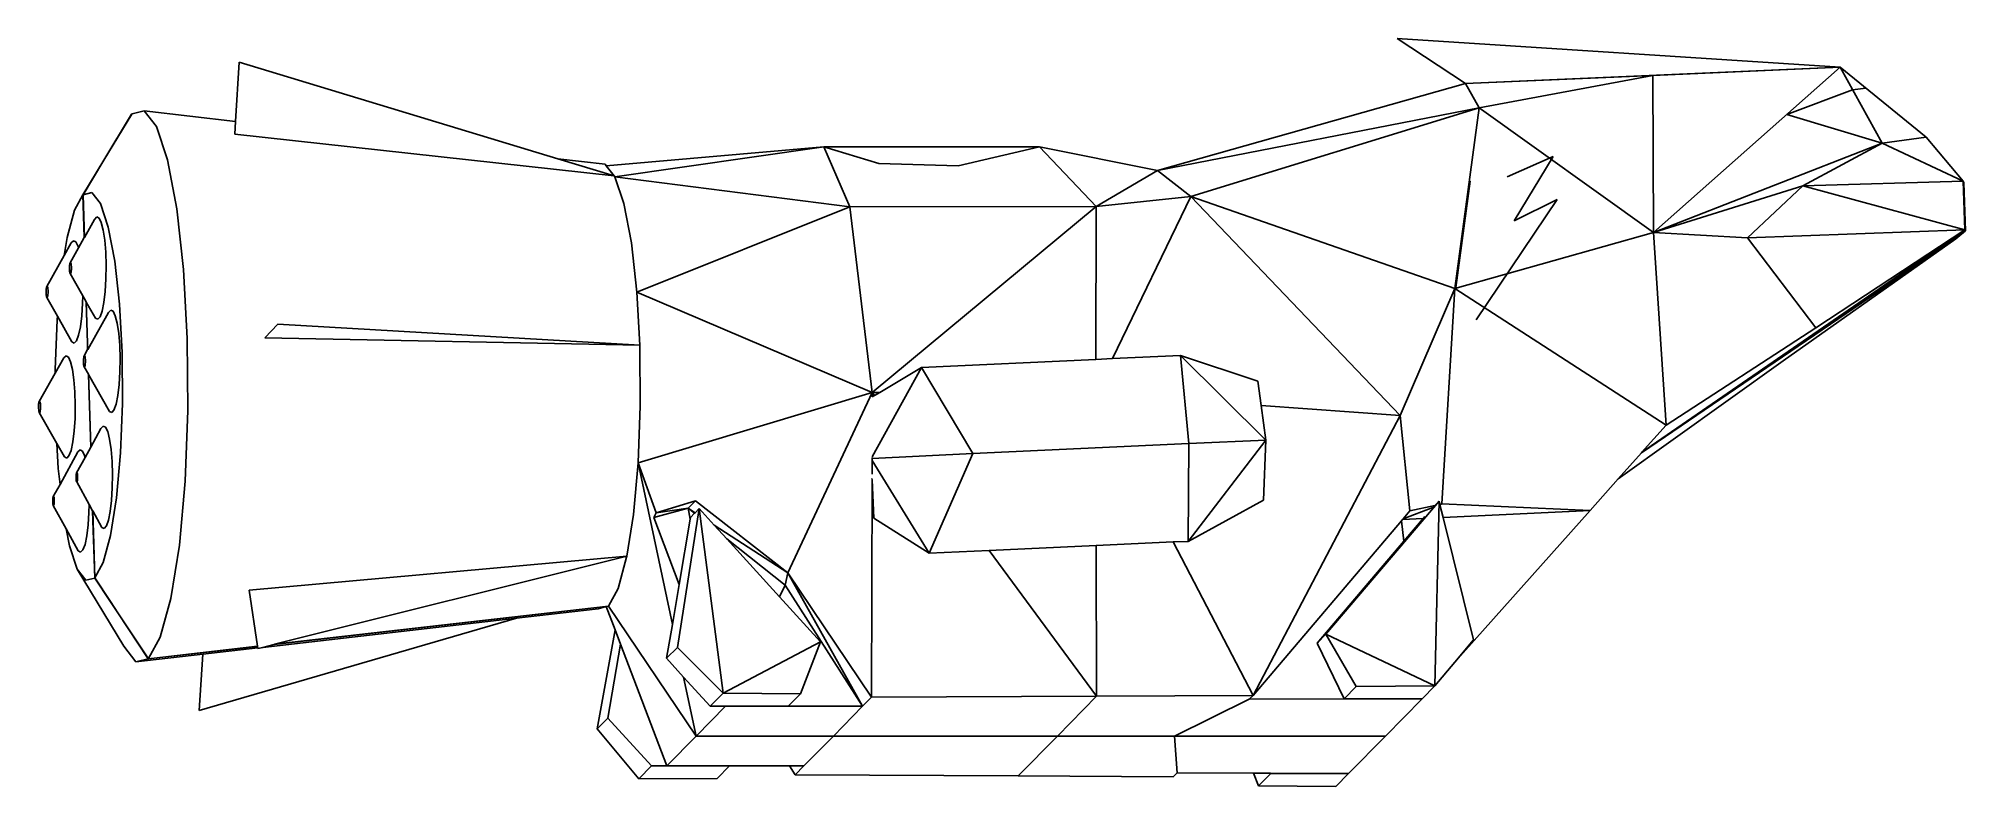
# Model space of a CAD drawing. Extents: x -1185 to 1150, y -483 to 422.
import ezdxf

# ---------------------------------------------------------------- set-up
doc = ezdxf.new("R2010")
doc.units = 0
doc.header["$MEASUREMENT"] = 0
doc.layers.get('0').update_dxf_attribs({"linetype": 'CONTINUOUS'})

msp = doc.modelspace()

# ---------------------------------------------------------------- linework, layer by layer
for p, q in [((544.3, 367.7), (461.7, 422.1)), ((461.7, 422.1), (998.4, 387.4)), ((-941.5, 393.4), (-946, 321.8)), ((-555.5, 276.7), (-941.5, 393.4)), ((544.3, 367.7), (998.4, 387.4)), ((544.3, 367.7), (998.4, 387.4)), ((544.3, 367.7), (771.4, 377.6)), ((771.4, 377.6), (560.9, 338.2)), ((771.4, 377.6), (998.4, 387.4)), ((772.4, 187.4), (771.4, 377.6)), ((772.4, 187.4), (998.4, 387.4)), ((998.4, 387.4), (1102.6, 302.7)), ((998.4, 387.4), (1049.2, 295.6)), ((171.1, 262.4), (544.3, 367.7)), ((560.9, 338.2), (544.3, 367.7)), ((934, 330.4), (1013.5, 360.2)), ((1013.5, 360.2), (1029.5, 362.2)), ((-1071.7, 330.8), (-1105.4, 275)), ((-1071.8, 330.7), (-1105.4, 275)), ((-1071.8, 330.7), (-1071.7, 330.8)), ((-1071.6, 330.9), (-1071.7, 330.8)), ((-1071.6, 330.9), (-1071.7, 330.8)), ((-1071.7, 330.8), (-1071.6, 330.8)), ((-1071.3, 330.9), (-1071.6, 330.9)), ((-1071.6, 330.8), (-1071.6, 330.9)), ((-1071.6, 330.8), (-1071.3, 330.9)), ((-1071.3, 330.9), (-1056.6, 334.6)), ((-1056.6, 334.6), (-1041.8, 315.6)), ((-946, 321.8), (-1056.6, 334.6)), ((171.1, 262.4), (560.9, 338.2)), ((560.9, 338.2), (211.5, 231)), ((560.9, 338.2), (531.6, 119.7)), ((560.9, 338.2), (772.4, 187.4)), ((1049.2, 295.6), (934, 330.4)), ((-1041.8, 315.6), (-1028.3, 275.3)), ((-946, 321.8), (-946.9, 306.3)), ((-946.9, 306.3), (-487.1, 256)), ((-496.7, 268.2), (-232.9, 291.1)), ((-232.9, 291.1), (-486.2, 254.8)), ((-201.4, 218.6), (-232.9, 291.1)), ((-232.9, 291.1), (-166.3, 271)), ((-232.9, 291.1), (28.1, 291.1)), ((-70.1, 268.1), (28.1, 291.1)), ((97, 218.8), (28.1, 291.1)), ((28.1, 291.1), (171.1, 262.4)), ((1049.2, 295.6), (772.4, 187.4)), ((1049.2, 295.6), (953.4, 243.9)), ((1102.6, 302.7), (1049.2, 295.6)), ((1147.4, 249.6), (1049.2, 295.6)), ((1147.4, 249.6), (1049.2, 295.6)), ((1102.6, 302.7), (1147.4, 249.6)), ((-1105.4, 275), (-1130.8, 232.9)), ((-1105.4, 275), (-1130.7, 233)), ((-1028.3, 275.3), (-1017.1, 216.2)), ((-498.1, 270.1), (-555.5, 276.7)), ((-487.2, 256), (-555.5, 276.7)), ((-498.1, 270.1), (-496.7, 268.2)), ((-496.7, 268.2), (-487.2, 256)), ((-166.3, 271), (-70.1, 268.1)), ((171.1, 262.4), (97, 218.8)), ((211.5, 231), (171.1, 262.4)), ((594.9, 254.7), (650.9, 279.5)), ((650.9, 279.5), (603.6, 201.5)), ((-1130.7, 233), (-1120, 235.7)), ((-1120, 235.7), (-1109.6, 222.4)), ((-486.8, 255.9), (-487.2, 256)), ((-487.1, 256), (-486.2, 254.8)), ((-487.1, 256), (-486.8, 255.9)), ((-486.2, 254.8), (-475.3, 222.3)), ((-486.2, 254.8), (-201.4, 218.6)), ((550, 249.5), (532.8, 121)), ((953.4, 243.9), (772.4, 187.4)), ((886, 180.8), (953.4, 243.9)), ((1147.4, 249.6), (953.4, 243.9)), ((1149.6, 190.8), (953.4, 243.9)), ((1147.4, 249.6), (1149.6, 190.8)), ((1147.4, 249.6), (1148.5, 247.6)), ((1148.5, 247.6), (1147.4, 249.6)), ((1150.3, 189.5), (1148.5, 247.6)), ((-1141, 214.4), (-1150, 181.4)), ((-1130.8, 232.9), (-1141, 214.4)), ((-1130.8, 232.9), (-1129.2, 181.2)), ((-1130.7, 233), (-1129.1, 181.3)), ((-1109.6, 222.4), (-1100.1, 194)), ((-1017.1, 216.2), (-1009, 142.5)), ((-475.3, 222.3), (-466.3, 174.7)), ((-459.7, 115.2), (-201.4, 218.6)), ((97, 218.8), (-201.4, 218.6)), ((-174.3, -6.1), (-201.4, 218.6)), ((97, 218.8), (-174.3, -6.1)), ((96.5, 33.8), (97, 218.8)), ((211.5, 231), (97, 218.8)), ((116.7, 34.7), (211.5, 231)), ((465.4, -34.3), (211.5, 231)), ((211.5, 231), (531.6, 119.7)), ((655.6, 227.2), (557.5, 81.6)), ((603.6, 201.5), (655.6, 227.2)), ((-1116.8, 203.2), (-1129.1, 181.3)), ((-1116.8, 203.2), (-1114, 206.2)), ((-1114, 206.2), (-1111.2, 204.9)), ((-1111.2, 204.9), (-1108.6, 199.5)), ((-1108.6, 199.5), (-1106.3, 190.3)), ((-1106.3, 190.3), (-1104.4, 178)), ((-1100.1, 194), (-1092.3, 152.5)), ((531.6, 119.7), (772.4, 187.4)), ((1150.3, 189.5), (757.8, -79)), ((1149.6, 190.8), (757.9, -78.9)), ((772.4, 187.4), (787.5, -45.7)), ((772.4, 187.4), (886, 180.8)), ((886, 180.8), (1149.6, 190.8)), ((968.9, 71.9), (1149.6, 190.8)), ((1138.6, 179.7), (1150.3, 189.5)), ((1149.6, 190.8), (1150.3, 189.5)), ((-1150, 181.4), (-1153.4, 159.6)), ((-1144.9, 174.9), (-1153.4, 159.6)), ((-1136.2, 168.7), (-1146.3, 150.7)), ((-1142.1, 177.5), (-1144.9, 174.9)), ((-1139.3, 176), (-1142.1, 177.5)), ((-1136.7, 170.3), (-1139.3, 176)), ((-1136.2, 168.7), (-1136.7, 170.3)), ((-1129.2, 181.2), (-1136.2, 168.7)), ((-1129.1, 181.3), (-1129.2, 181.2)), ((-1104.4, 178), (-1103.2, 163.4)), ((-466.3, 174.7), (-459.7, 115.2)), ((1138.6, 179.7), (757.7, -79.1)), ((886, 180.8), (968.9, 71.9)), ((929.5, 31.9), (1138.6, 179.7)), ((-1153.4, 159.6), (-1174.6, 122.1)), ((-1147.1, 145.7), (-1147, 147.4)), ((-1147.1, 143.9), (-1147.1, 145.7)), ((-1147.1, 142.2), (-1147.1, 143.9)), ((-1147, 140.5), (-1147.1, 142.2)), ((-1147, 147.4), (-1146.8, 148.8)), ((-1146.8, 139.2), (-1147, 140.5)), ((-1146.8, 148.8), (-1146.6, 150)), ((-1146.6, 150), (-1146.3, 150.7)), ((-1146.3, 150.7), (-1146, 151.1)), ((-1146, 151.1), (-1145.7, 150.9)), ((-1145.7, 150.9), (-1145.4, 150.3)), ((-1145.4, 150.3), (-1145.2, 149.3)), ((-1145.2, 149.3), (-1145, 148)), ((-1144.9, 141.2), (-1145.1, 139.7)), ((-1145, 148), (-1144.8, 146.4)), ((-1144.8, 142.8), (-1144.9, 141.2)), ((-1144.8, 146.4), (-1144.8, 144.6)), ((-1144.8, 144.6), (-1144.8, 142.8)), ((-1103.2, 163.4), (-1102.7, 147.4)), ((-1102.7, 147.4), (-1102.9, 131.3)), ((-1092.3, 152.5), (-1086.5, 100.6)), ((-1009, 142.5), (-1004.4, 59.2)), ((-1175.3, 118.8), (-1175.4, 117.1)), ((-1175.4, 117.1), (-1175.4, 115.3)), ((-1175.1, 120.2), (-1175.3, 118.8)), ((-1174.8, 121.4), (-1175.1, 120.2)), ((-1174.6, 122.1), (-1174.8, 121.4)), ((-1174.2, 122.4), (-1174.6, 122.1)), ((-1173.9, 122.2), (-1174.2, 122.4)), ((-1173.6, 121.6), (-1173.9, 122.2)), ((-1173.4, 120.6), (-1173.6, 121.6)), ((-1173.2, 119.2), (-1173.4, 120.6)), ((-1173.1, 117.6), (-1173.2, 119.2)), ((-1173, 115.8), (-1173.1, 117.6)), ((-1146.5, 138.2), (-1146.8, 139.2)), ((-1146.2, 137.6), (-1146.5, 138.2)), ((-1145.9, 137.4), (-1146.2, 137.6)), ((-1131.1, 110.8), (-1146.2, 137.6)), ((-1145.6, 137.8), (-1145.9, 137.4)), ((-1145.3, 138.5), (-1145.6, 137.8)), ((-1145.1, 139.7), (-1145.3, 138.5)), ((-1102.9, 131.3), (-1103.9, 116.1)), ((531.6, 119.7), (465.4, -34.3)), ((515.9, -141.2), (531.6, 119.7)), ((531.6, 119.7), (787.5, -45.7)), ((-1175.4, 115.3), (-1175.3, 113.6)), ((-1175.3, 113.6), (-1175.2, 112)), ((-1175.2, 112), (-1175, 110.6)), ((-1175, 110.6), (-1174.8, 109.6)), ((-1174.8, 109.6), (-1174.5, 108.9)), ((-1174.5, 108.9), (-1174.2, 108.8)), ((-1161.7, 86.3), (-1174.5, 108.9)), ((-1174.2, 108.8), (-1173.9, 109.1)), ((-1173.9, 109.1), (-1173.6, 109.8)), ((-1173.6, 109.8), (-1173.3, 110.9)), ((-1173.3, 110.9), (-1173.2, 112.4)), ((-1173.2, 112.4), (-1173.1, 114)), ((-1173.1, 114), (-1173, 115.8)), ((-1132.2, 86.5), (-1131.2, 101.7)), ((-1131.2, 101.7), (-1131.1, 110.8)), ((-1126.8, 103.3), (-1131.1, 110.8)), ((-1126.8, 103.3), (-1125.3, 53.6)), ((-1126.7, 103.1), (-1126.8, 103.3)), ((-1126.7, 103.1), (-1125.2, 53.6)), ((-1115.7, 83.6), (-1126.7, 103.1)), ((-1105.5, 102.7), (-1107.6, 92.2)), ((-1103.9, 116.1), (-1105.5, 102.7)), ((-1099.8, 90.5), (-1097.1, 93.4)), ((-1097.1, 93.4), (-1094.3, 92.1)), ((-1086.5, 100.6), (-1083.3, 42)), ((-459.7, 115.2), (-456.2, 50.9)), ((-174.3, -6.1), (-459.7, 115.2)), ((-1162.1, 81.6), (-1164.4, 21.6)), ((-1161.7, 86.3), (-1162.1, 81.6)), ((-1144.1, 55.2), (-1161.7, 86.3)), ((-1136, 63), (-1133.8, 73.3)), ((-1133.8, 73.3), (-1132.2, 86.5)), ((-1099.8, 90.5), (-1125, 45.9)), ((-1112.9, 82.3), (-1115.7, 83.6)), ((-1110.1, 85.3), (-1112.9, 82.3)), ((-1107.6, 92.2), (-1110.1, 85.3)), ((-1094.3, 92.1), (-1091.6, 86.7)), ((-1091.6, 86.7), (-1089.3, 77.5)), ((-1089.3, 77.5), (-1087.5, 65.2)), ((-894.5, 76.3), (-910.3, 59.9)), ((-456.2, 50.9), (-894.5, 76.3)), ((787.5, -45.7), (968.9, 71.9)), ((-1144.1, 55.2), (-1141.3, 53.6)), ((-1141.3, 53.6), (-1138.5, 56.3)), ((-1138.5, 56.3), (-1136, 63)), ((-1125.3, 53.6), (-1125.2, 53.6)), ((-1125.3, 53.6), (-1125.1, 45.7)), ((-1125.2, 53.6), (-1125, 45.9)), ((-1087.5, 65.2), (-1086.3, 50.6)), ((-1086.3, 50.6), (-1085.8, 34.7)), ((-1004.4, 59.2), (-1003.8, -28.1)), ((-910.3, 59.9), (-456.2, 50.9)), ((-456.2, 50.9), (-456.1, 48)), ((-456.2, 50.9), (-456.1, 50.9)), ((-456.1, 50.9), (-456.2, 50.9)), ((-456.1, 48), (-455.5, -22.4)), ((-1154.1, 35.5), (-1164.4, 17.2)), ((-1151.3, 38.2), (-1154.1, 35.5)), ((-1148.5, 36.7), (-1151.3, 38.2)), ((-1145.9, 31), (-1148.5, 36.7)), ((-1143.6, 21.6), (-1145.9, 31)), ((-1130.2, 32.9), (-1130.1, 34.6)), ((-1130.2, 31.2), (-1130.2, 32.9)), ((-1130.1, 29.4), (-1130.2, 31.2)), ((-1130.1, 34.6), (-1129.9, 36.1)), ((-1130, 27.8), (-1130.1, 29.4)), ((-1129.8, 26.4), (-1130, 27.8)), ((-1129.9, 36.1), (-1129.7, 37.2)), ((-1129.6, 25.4), (-1129.8, 26.4)), ((-1129.7, 37.2), (-1129.4, 38)), ((-1129.3, 24.8), (-1129.6, 25.4)), ((-1125.1, 45.7), (-1129.4, 38)), ((-1129.4, 38), (-1129.1, 38.3)), ((-1129, 24.7), (-1129.3, 24.8)), ((-1124.1, 15.8), (-1129.3, 24.8)), ((-1129.1, 38.3), (-1128.8, 38.2)), ((-1128.7, 25), (-1129, 24.7)), ((-1128.8, 38.2), (-1128.5, 37.6)), ((-1128.4, 25.8), (-1128.7, 25)), ((-1128.5, 37.6), (-1128.2, 36.6)), ((-1128.1, 26.9), (-1128.4, 25.8)), ((-1128.2, 36.6), (-1128, 35.2)), ((-1128, 28.4), (-1128.1, 26.9)), ((-1128, 35.2), (-1127.9, 33.6)), ((-1127.9, 30.1), (-1128, 28.4)), ((-1127.9, 33.6), (-1127.8, 31.9)), ((-1127.8, 31.9), (-1127.9, 30.1)), ((-1125, 45.9), (-1125.1, 45.7)), ((-1085.8, 34.7), (-1086, 18.6)), ((-1083.3, 42), (-1082.9, -19.4)), ((-174.6, -84.3), (-114.9, 24)), ((-165.3, -6.2), (-114.9, 24)), ((-114.9, 24), (96.5, 33.8)), ((-52.3, -79.9), (-114.9, 24)), ((96.5, 33.8), (116.7, 34.7)), ((116.7, 34.7), (199.1, 38.5)), ((199.1, 38.5), (209.3, -67.8)), ((302.6, -63.9), (199.1, 38.5)), ((292.7, 7.3), (199.1, 38.5)), ((729.6, -110.8), (929.5, 31.9)), ((-1164.4, 17.2), (-1183.8, -17.2)), ((-1164.4, 21.6), (-1164.4, 17.2)), ((-1141.8, 9.2), (-1143.6, 21.6)), ((-1140.6, -5.6), (-1141.8, 9.2)), ((-1124.1, 15.8), (-1121.4, -72.5)), ((-1124, 15.6), (-1124.1, 15.8)), ((-1124, 15.6), (-1121.3, -72.3)), ((-1098.8, -29.1), (-1124, 15.6)), ((-1086.9, 3.3), (-1088.5, -10)), ((-1086, 18.6), (-1086.9, 3.3)), ((296.8, -21.9), (292.7, 7.3)), ((-1184.5, -20.5), (-1184.6, -22.2)), ((-1184.6, -22.2), (-1184.6, -24)), ((-1184.3, -19.1), (-1184.5, -20.5)), ((-1184.1, -18), (-1184.3, -19.1)), ((-1183.8, -17.2), (-1184.1, -18)), ((-1183.5, -16.9), (-1183.8, -17.2)), ((-1183.2, -17.1), (-1183.5, -16.9)), ((-1182.9, -17.7), (-1183.2, -17.1)), ((-1182.6, -18.8), (-1182.9, -17.7)), ((-1182.4, -20.1), (-1182.6, -18.8)), ((-1182.3, -21.7), (-1182.4, -20.1)), ((-1182.2, -23.5), (-1182.3, -21.7)), ((-1140.2, -21.5), (-1140.6, -5.6)), ((-1140.4, -37.6), (-1140.2, -21.5)), ((-1090.7, -20.5), (-1093.2, -27.5)), ((-1088.5, -10), (-1090.7, -20.5)), ((-1082.9, -19.4), (-1085.2, -79.4)), ((-458.2, -91.2), (-174.3, -6.1)), ((-455.5, -22.4), (-458.2, -91.2)), ((-174.3, -6.1), (-276.5, -224.7)), ((-174.5, -11.6), (-174.3, -11.5)), ((-165.3, -6.2), (-174.3, -6.1)), ((-174.3, -6.1), (-174.3, -11.5)), ((-171.5, -9.9), (-174.3, -6.1)), ((-174.3, -11.5), (-171.5, -9.9)), ((-171.5, -9.9), (-165.3, -6.2)), ((296.8, -21.9), (465.4, -34.3)), ((302.6, -63.9), (296.8, -21.9)), ((-1184.6, -24), (-1184.6, -25.7)), ((-1184.6, -25.7), (-1184.4, -27.4)), ((-1184.4, -27.4), (-1184.2, -28.7)), ((-1184.2, -28.7), (-1184, -29.8)), ((-1184, -29.8), (-1183.7, -30.4)), ((-1183.7, -30.4), (-1183.4, -30.6)), ((-1162.4, -68.1), (-1183.7, -30.4)), ((-1183.4, -30.6), (-1183.1, -30.3)), ((-1183.1, -30.3), (-1182.8, -29.5)), ((-1182.8, -29.5), (-1182.6, -28.4)), ((-1182.6, -28.4), (-1182.4, -26.9)), ((-1182.4, -26.9), (-1182.3, -25.3)), ((-1182.3, -25.3), (-1182.2, -23.5)), ((-1141.4, -52.8), (-1140.4, -37.6)), ((-1096, -30.4), (-1098.8, -29.1)), ((-1093.2, -27.5), (-1096, -30.4)), ((-1003.8, -28.1), (-1007, -113.5)), ((465.4, -34.3), (287.1, -372.9)), ((465.4, -34.3), (477, -149.6)), ((787.5, -45.7), (757.9, -78.9)), ((-1162.4, -68.1), (-1160.7, -98.4)), ((-1153.3, -84.2), (-1162.4, -68.1)), ((-1145.2, -76.3), (-1143, -66)), ((-1143, -66), (-1141.4, -52.8)), ((-1109, -49.9), (-1121.3, -72.3)), ((-1109, -49.9), (-1106.3, -46.9)), ((-1106.3, -46.9), (-1103.5, -48.2)), ((-1103.5, -48.2), (-1100.8, -53.6)), ((-1100.8, -53.6), (-1098.5, -62.8)), ((-1098.5, -62.8), (-1096.7, -75.1)), ((209.3, -67.8), (-52.3, -79.9)), ((302.6, -63.9), (208.5, -186.4)), ((209.3, -67.8), (208.5, -186.4)), ((302.6, -63.9), (209.3, -67.8)), ((299.6, -136.5), (302.6, -63.9)), ((-1137.1, -78.2), (-1158.6, -117.5)), ((-1153.3, -84.2), (-1150.5, -85.7)), ((-1150.5, -85.7), (-1147.8, -83)), ((-1147.8, -83), (-1145.2, -76.3)), ((-1128.3, -85.1), (-1138.5, -103.6)), ((-1134.3, -75.6), (-1137.1, -78.2)), ((-1131.5, -77.1), (-1134.3, -75.6)), ((-1128.9, -82.7), (-1131.5, -77.1)), ((-1128.3, -85.1), (-1128.9, -82.7)), ((-1121.4, -72.5), (-1128.3, -85.1)), ((-1121.3, -72.3), (-1121.4, -72.5)), ((-1096.7, -75.1), (-1095.5, -89.7)), ((-1095.5, -89.7), (-1095, -105.7)), ((-1085.2, -79.4), (-1090.1, -133.9)), ((-458.2, -91.2), (-463.8, -153.8)), ((-458.2, -91.2), (-416.5, -286.9)), ((-436.4, -151.9), (-458.2, -91.2)), ((-174.5, -85.1), (-174.6, -105.1)), ((-174.4, -86.3), (-52.3, -79.9)), ((-174.4, -88.7), (-105.5, -200.8)), ((-105.5, -200.8), (-52.3, -79.9)), ((757.7, -79.1), (729.6, -110.8)), ((757.8, -79), (757.7, -79.1)), ((757.9, -78.9), (757.8, -79)), ((-1160.7, -98.4), (-1158.6, -117.5)), ((-1139.2, -107.7), (-1139.1, -106.3)), ((-1139.2, -109.1), (-1139.2, -107.7)), ((-1139.1, -110.5), (-1139.2, -109.1)), ((-1139.1, -106.3), (-1138.9, -105.1)), ((-1139, -111.8), (-1139.1, -110.5)), ((-1138.9, -112.9), (-1139, -111.8)), ((-1138.9, -105.1), (-1138.7, -104.2)), ((-1138.7, -113.8), (-1138.9, -112.9)), ((-1138.7, -104.2), (-1138.5, -103.6)), ((-1138.4, -114.2), (-1138.7, -113.8)), ((-1138.5, -103.6), (-1138.3, -103.3)), ((-1138.2, -114.4), (-1138.4, -114.2)), ((-1123.3, -141.7), (-1138.4, -114.2)), ((-1138.3, -103.3), (-1138, -103.4)), ((-1137.9, -114.1), (-1138.2, -114.4)), ((-1138, -103.4), (-1137.8, -103.9)), ((-1137.7, -113.5), (-1137.9, -114.1)), ((-1137.8, -103.9), (-1137.6, -104.7)), ((-1137.5, -112.5), (-1137.7, -113.5)), ((-1137.6, -104.7), (-1137.4, -105.8)), ((-1137.4, -111.4), (-1137.5, -112.5)), ((-1137.4, -105.8), (-1137.3, -107.1)), ((-1137.3, -110), (-1137.4, -111.4)), ((-1137.3, -107.1), (-1137.3, -108.6)), ((-1137.3, -108.6), (-1137.3, -110)), ((-1095, -105.7), (-1095.2, -121.8)), ((-1007, -113.5), (-1014, -191)), ((-174.6, -111.9), (-175.4, -375.2)), ((-174.6, -111.9), (-174.7, -110.2)), ((-172.4, -158.3), (-174.6, -111.9)), ((729.6, -110.8), (695.7, -148.9)), ((-1167.3, -134.9), (-1167.4, -136.3)), ((-1167.4, -136.3), (-1167.4, -137.7)), ((-1167.4, -137.7), (-1167.4, -139.1)), ((-1167.4, -139.1), (-1167.3, -140.4)), ((-1167.2, -133.8), (-1167.3, -134.9)), ((-1167, -132.8), (-1167.2, -133.8)), ((-1166.7, -132.2), (-1167, -132.8)), ((-1158.6, -117.5), (-1166.7, -132.2)), ((-1166.5, -132), (-1166.7, -132.2)), ((-1166.2, -132.1), (-1166.5, -132)), ((-1166, -132.6), (-1166.2, -132.1)), ((-1165.8, -133.5), (-1166, -132.6)), ((-1165.6, -134.6), (-1165.8, -133.5)), ((-1165.5, -135.9), (-1165.6, -134.6)), ((-1165.6, -140.1), (-1165.5, -138.8)), ((-1165.5, -137.3), (-1165.5, -135.9)), ((-1165.5, -138.8), (-1165.5, -137.3)), ((-1096.1, -137), (-1097.7, -150.4)), ((-1090.1, -133.9), (-1097.3, -179.2)), ((-1095.2, -121.8), (-1096.1, -137)), ((-388.7, -137.4), (-436.4, -151.9)), ((-388.7, -137.4), (-397.4, -146.3)), ((-388.7, -137.4), (-276.5, -224.7)), ((299.6, -136.5), (208.5, -186.4)), ((375.4, -298.9), (512.4, -137.8)), ((512.4, -137.8), (507.2, -143)), ((512.4, -137.8), (507.4, -361.2)), ((512.4, -137.8), (513.3, -141.7)), ((-1167.3, -140.4), (-1167.1, -141.6)), ((-1167.1, -141.6), (-1166.9, -142.4)), ((-1166.9, -142.4), (-1166.7, -142.9)), ((-1166.7, -142.9), (-1166.4, -143)), ((-1151, -171.3), (-1166.7, -142.9)), ((-1166.4, -143), (-1166.2, -142.8)), ((-1166.2, -142.8), (-1165.9, -142.2)), ((-1165.9, -142.2), (-1165.8, -141.3)), ((-1165.8, -141.3), (-1165.6, -140.1)), ((-1124.4, -166.6), (-1123.5, -151.4)), ((-1123.5, -151.4), (-1123.3, -141.7)), ((-1119.1, -149.3), (-1123.3, -141.7)), ((-1119.1, -149.3), (-1116.6, -230.8)), ((-1119, -149.5), (-1119.1, -149.3)), ((-1119, -149.5), (-1116.5, -230.7)), ((-1108, -169.5), (-1119, -149.5)), ((-1099.9, -160.9), (-1102.4, -167.8)), ((-1097.7, -150.4), (-1099.9, -160.9)), ((-463.8, -153.8), (-471.8, -204.2)), ((-397.4, -146.3), (-439, -157.7)), ((-436.4, -151.9), (-439, -157.7)), ((-408.3, -238.5), (-439, -157.7)), ((-436.4, -151.9), (-397.4, -146.3)), ((-384, -146.8), (-410.5, -314.8)), ((-394.9, -159.4), (-408.3, -238.5)), ((-389.6, -152.5), (-397.4, -146.3)), ((-388.9, -151.8), (-397.4, -146.3)), ((-397.4, -146.3), (-394.9, -159.4)), ((-394.6, -157.6), (-394.9, -159.4)), ((-389.6, -152.5), (-394.6, -157.6)), ((-388.9, -151.8), (-389.6, -152.5)), ((-384, -146.8), (-388.9, -151.8)), ((-384, -146.8), (-355.1, -370.2)), ((-365.9, -166.7), (-384, -146.8)), ((-172.4, -158.3), (-105.5, -200.8)), ((466.8, -161.6), (287.1, -372.9)), ((468.1, -160), (466.8, -161.6)), ((466.8, -161.6), (469.7, -186.3)), ((468.1, -160), (493.1, -158.8)), ((468.8, -159.3), (468.1, -160)), ((504.9, -145.4), (468.8, -159.3)), ((477, -149.6), (468.8, -159.3)), ((469.7, -186.3), (493.1, -158.8)), ((507.2, -143), (477, -149.6)), ((493.1, -158.8), (495.3, -156.2)), ((504.9, -145.4), (503.9, -146.4)), ((507.2, -143), (504.9, -145.4)), ((515.9, -141.2), (513.3, -141.7)), ((513.3, -141.7), (513.4, -142.1)), ((515.9, -141.2), (513.4, -142.1)), ((513.4, -142.1), (517.3, -157.6)), ((695.7, -148.9), (515.9, -141.2)), ((517.3, -157.6), (695.7, -148.9)), ((517.3, -157.6), (554.1, -305.8)), ((531.5, -332.5), (695.7, -148.9)), ((-1151, -171.3), (-1147.1, -191.8)), ((-1136.4, -197.9), (-1151, -171.3)), ((-1128.2, -190.1), (-1126.1, -179.8)), ((-1126.1, -179.8), (-1124.4, -166.6)), ((-1105.2, -170.8), (-1108, -169.5)), ((-1097.3, -179.2), (-1106.3, -212.2)), ((-1102.4, -167.8), (-1105.2, -170.8)), ((-276.5, -224.7), (-365.9, -166.7)), ((-350.7, -183.4), (-365.9, -166.7)), ((-280.1, -239.5), (-350.7, -183.4)), ((-286.9, -253.4), (-350.7, -183.4)), ((208.5, -186.4), (190.3, -187.2)), ((364.8, -309.7), (469.7, -186.3)), ((-1147.1, -191.8), (-1137.7, -220.2)), ((-1136.4, -197.9), (-1133.6, -199.5)), ((-1133.6, -199.5), (-1130.8, -196.8)), ((-1130.8, -196.8), (-1128.2, -190.1)), ((-1014, -191), (-1024.3, -255.4)), ((-929.2, -245.5), (-471.8, -204.2)), ((-471.8, -204.2), (-898.5, -311)), ((-472.1, -205.7), (-482.4, -243.6)), ((-471.8, -204.2), (-472.1, -205.7)), ((-471.8, -204.2), (-471.8, -204.2)), ((-471.8, -204.2), (-471.8, -204.2)), ((-32.9, -197.5), (-105.5, -200.8)), ((96.9, -191.5), (-32.9, -197.5)), ((97.4, -373.8), (-32.9, -197.5)), ((190.3, -187.2), (96.9, -191.5)), ((96.9, -191.5), (97.4, -373.8)), ((190.3, -187.2), (287.1, -372.9)), ((-1137.7, -220.2), (-1127.3, -233.5)), ((-1081.4, -313.4), (-1137.7, -220.2)), ((-1127.3, -233.5), (-1116.6, -230.8)), ((-1097.5, -259.5), (-1116.6, -230.8)), ((-1106.3, -212.2), (-1116.5, -230.7)), ((-1097.5, -259.4), (-1116.5, -230.7)), ((-280.1, -239.5), (-276.5, -224.7)), ((-276.5, -224.7), (-175.4, -375.2)), ((-276.5, -224.7), (-186, -386)), ((-1024.3, -255.4), (-1037.1, -302.4)), ((-919.3, -313.4), (-929.2, -245.5)), ((-482.4, -243.6), (-494.1, -264.8)), ((-408.3, -238.5), (-416.5, -286.9)), ((-280.1, -239.5), (-286.9, -253.4)), ((-237.2, -308), (-286.9, -253.4)), ((-280.1, -239.5), (-186, -386)), ((-1097.5, -259.4), (-1097.5, -259.5)), ((-1088.6, -272.8), (-1097.5, -259.4)), ((-1088.6, -272.8), (-1097.5, -259.5)), ((-1051.6, -328.6), (-1088.6, -272.8)), ((-1051.5, -328.5), (-1088.6, -272.8)), ((-605.5, -279.3), (-990, -391.2)), ((-605.5, -279.3), (-912.9, -314.7)), ((-494.1, -264.8), (-899.1, -311.2)), ((-494.1, -264.8), (-898.5, -311)), ((-506.3, -267.9), (-605.5, -279.3)), ((-506.3, -267.9), (-496.6, -265.4)), ((-496.6, -265.4), (-494.1, -264.8)), ((-485.9, -293.6), (-496.6, -265.4)), ((-387.7, -422.1), (-494.1, -264.8)), ((-1037.1, -302.4), (-1051.4, -328.4)), ((-485.9, -293.6), (-507.6, -413.5)), ((-479.4, -310.7), (-485.9, -293.6)), ((-416.5, -286.9), (-423.5, -328)), ((375.4, -298.9), (364.8, -309.7)), ((375.4, -298.9), (412.2, -361.9)), ((375.4, -298.9), (507.4, -361.2)), ((-1081.4, -313.4), (-1066.6, -332.4)), ((-985.7, -323), (-1066.6, -332.4)), ((-919.2, -313.5), (-1051.6, -328.7)), ((-919.3, -313.4), (-1051.4, -328.5)), ((-990, -391.2), (-985.7, -323)), ((-919, -315.4), (-985.7, -323)), ((-919.2, -313.5), (-919.3, -313.4)), ((-919, -315.4), (-919.2, -313.5)), ((-918.9, -316.2), (-919, -315.4)), ((-912.9, -314.7), (-918.9, -316.2)), ((-899.1, -311.2), (-912.9, -314.7)), ((-898.5, -311), (-899.1, -311.2)), ((-479.4, -310.7), (-494.6, -400.3)), ((-423.3, -458.2), (-479.4, -310.7)), ((-410.5, -314.8), (-423.5, -328)), ((-355.1, -370.2), (-410.5, -314.8)), ((-237.2, -308), (-355.1, -370.2)), ((-237.2, -308), (-261.3, -370.9)), ((364.8, -309.7), (397.3, -377)), ((531.5, -332.5), (554.1, -305.8)), ((-1066.6, -332.4), (-1051.6, -328.6)), ((-1051.5, -328.6), (-1051.6, -328.7)), ((-1051.6, -328.7), (-1051.6, -328.6)), ((-1051.4, -328.4), (-1051.5, -328.5)), ((-1051.5, -328.6), (-1051.4, -328.5)), ((-1051.4, -328.5), (-1051.5, -328.5)), ((-1051.4, -328.5), (-1051.4, -328.4)), ((-403, -350.6), (-423.5, -328)), ((507.4, -361.2), (531.5, -332.5)), ((-403, -350.6), (-387.7, -422.1)), ((-370.7, -386), (-403, -350.6)), ((-355.1, -370.2), (-370.7, -386)), ((-261.3, -370.9), (-355.1, -370.2)), ((-261.3, -370.9), (-276.1, -386)), ((97.4, -373.8), (287.1, -372.9)), ((287.1, -372.9), (282.5, -377.6)), ((412.2, -361.9), (397.3, -377)), ((412.2, -361.9), (507.4, -361.2)), ((507.4, -361.2), (491.8, -377)), ((-352.2, -386), (-387.7, -422.1)), ((-352.2, -386), (-370.7, -386)), ((-276.1, -386), (-352.2, -386)), ((-276.1, -386), (-186, -386)), ((-186, -386), (-221.5, -422.1)), ((-175.4, -375.2), (-186, -386)), ((-175.4, -375.2), (97.4, -373.8)), ((97.4, -373.8), (49.9, -422.1)), ((282.5, -377.6), (192, -422.1)), ((491.8, -377), (282.5, -377.6)), ((397.3, -377), (491.8, -377)), ((447.4, -422.1), (491.8, -377)), ((-507.6, -413.5), (-494.6, -400.3)), ((-457.4, -474), (-507.6, -413.5)), ((-441.8, -458.2), (-494.6, -400.3)), ((-423.3, -458.2), (-387.7, -422.1)), ((-221.5, -422.1), (-387.7, -422.1)), ((-257.1, -458.2), (-221.5, -422.1)), ((49.9, -422.1), (-221.5, -422.1)), ((2.4, -470.4), (49.9, -422.1)), ((192, -422.1), (49.9, -422.1)), ((447.4, -422.1), (192, -422.1)), ((194.9, -466.6), (192, -422.1)), ((447.4, -422.1), (402.9, -467.2)), ((-457.4, -474), (-441.8, -458.2)), ((-423.3, -458.2), (-441.8, -458.2)), ((-347.3, -458.2), (-423.3, -458.2)), ((-362.1, -473.3), (-347.3, -458.2)), ((-347.3, -458.2), (-274.7, -458.2)), ((-274.7, -458.2), (-267.7, -469)), ((-274.7, -458.2), (-257.1, -458.2)), ((-267.7, -469), (-257.1, -458.2)), ((190.2, -471.3), (194.9, -466.6)), ((287.4, -466.9), (194.9, -466.6)), ((287.4, -466.9), (293.5, -482.3)), ((308.3, -466.9), (287.4, -466.9)), ((308.3, -466.9), (308.4, -467.2)), ((402.9, -467.2), (308.3, -466.9)), ((-362.1, -473.3), (-457.4, -474)), ((-267.7, -469), (2.4, -470.4)), ((2.4, -470.4), (190.2, -471.3)), ((293.5, -482.3), (308.4, -467.2)), ((293.5, -482.3), (387.4, -483)), ((308.4, -467.2), (402.9, -467.2)), ((387.4, -483), (402.9, -467.2))]:
    msp.add_line(p, q)

doc.saveas('drawing.dxf')
